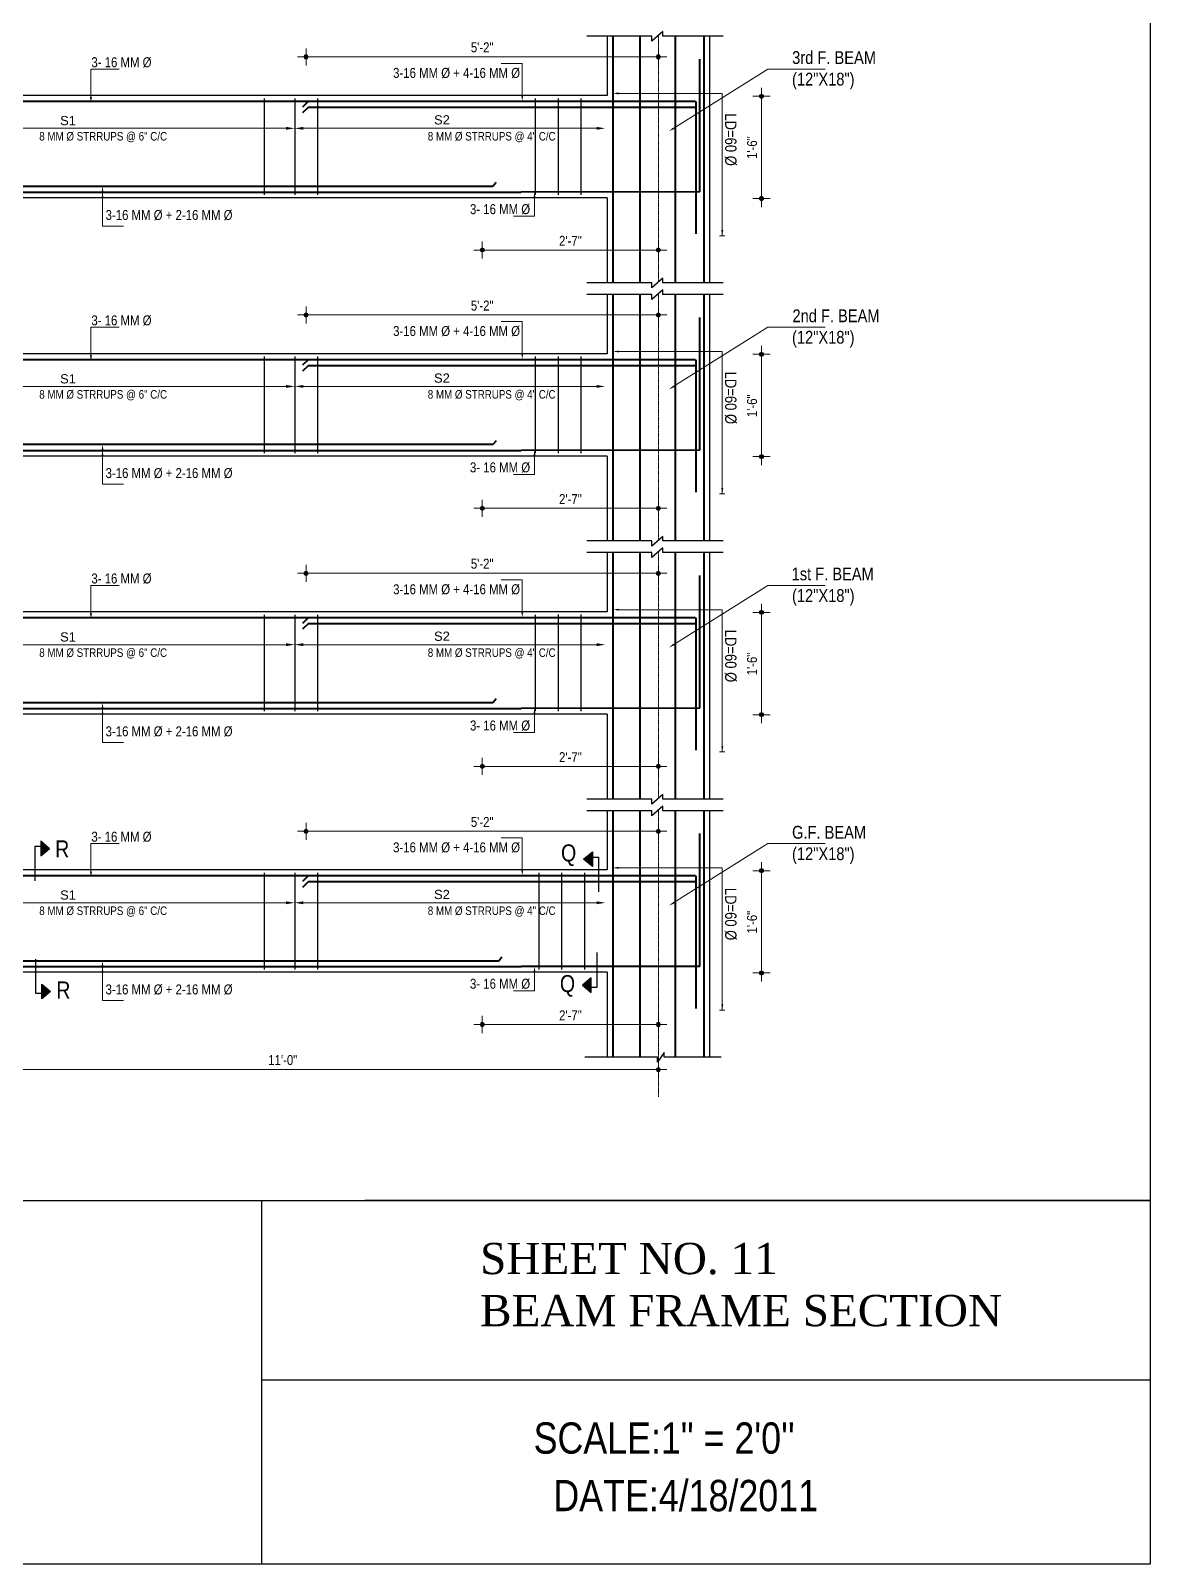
# Model space of a CAD drawing. Header units: inches. Extents: x 57837 to 133168, y 6972 to 27776.
# Drawn here: x 68610 to 69398, y 12808 to 13888 of the extents above; entities that cross this region are included whole.
import ezdxf

# ---------------------------------------------------------------- set-up
doc = ezdxf.new("R2010")
doc.units = ezdxf.units.IN
doc.header["$MEASUREMENT"] = 0
doc.linetypes.add('CENTER', pattern=[2, 1.25, -0.25, 0.25, -0.25])
doc.linetypes.add('CENTER2', pattern=[1.125, 0.75, -0.125, 0.125, -0.125])
for name, color, linetype, lineweight in [('CENTER', 9, 'CENTER', 5), ('DIM', 2, 'Continuous', 13), ('ROD', 1, 'Continuous', 40), ('STIRRUPS', 4, 'Continuous', 30)]:
    doc.layers.add(name, color=color, linetype=linetype, lineweight=lineweight)
for name, color, linetype in [('elevation', 3, 'Continuous'), ('text', 255, 'Continuous'), ('walls', 32, 'Continuous')]:
    doc.layers.add(name, color=color, linetype=linetype)
doc.styles.add('Arial', font='arial.ttf', dxfattribs={"height": 6.5})
doc.styles.get("Standard").update_dxf_attribs({"font": 'ARIALN.TTF', "height": 7})

msp = doc.modelspace()

# ---------------------------------------------------------------- hatches: boundary and pattern name
at = {"lineweight": 13}
h = msp.add_hatch(color=256, dxfattribs=at)
edge = h.paths.add_edge_path()
edge.add_arc((68804, 13869.4), 1.42, 180, 540)
h = msp.add_hatch(color=256, dxfattribs=at)
edge = h.paths.add_edge_path()
edge.add_arc((69052, 13869.4), 1.42, 0, 360)
h = msp.add_hatch(color=256, dxfattribs=at)
edge = h.paths.add_edge_path()
edge.add_arc((69124.6, 13841.7), 1.42, 90, 450)
h = msp.add_hatch(color=256, dxfattribs=at)
edge = h.paths.add_edge_path()
edge.add_arc((69124.6, 13769.7), 1.42, -90, 270)
h = msp.add_hatch(color=256, dxfattribs=at)
edge = h.paths.add_edge_path()
edge.add_arc((68928, 13733.4), 1.42, 180, 540)
h = msp.add_hatch(color=256, dxfattribs=at)
edge = h.paths.add_edge_path()
edge.add_arc((69052, 13733.4), 1.42, 0, 360)
h = msp.add_hatch(color=256, dxfattribs=at)
edge = h.paths.add_edge_path()
edge.add_arc((68804, 13687.7), 1.42, 180, 540)
h = msp.add_hatch(color=256, dxfattribs=at)
edge = h.paths.add_edge_path()
edge.add_arc((69052, 13687.7), 1.42, 0, 360)
h = msp.add_hatch(color=256, dxfattribs=at)
edge = h.paths.add_edge_path()
edge.add_arc((69124.6, 13660), 1.42, 90, 450)
h = msp.add_hatch(color=256, dxfattribs=at)
edge = h.paths.add_edge_path()
edge.add_arc((69124.6, 13588), 1.42, -90, 270)
h = msp.add_hatch(color=256, dxfattribs=at)
edge = h.paths.add_edge_path()
edge.add_arc((68928, 13551.6), 1.42, 180, 540)
h = msp.add_hatch(color=256, dxfattribs=at)
edge = h.paths.add_edge_path()
edge.add_arc((69052, 13551.6), 1.42, 0, 360)
h = msp.add_hatch(color=256, dxfattribs=at)
edge = h.paths.add_edge_path()
edge.add_arc((68804, 13505.9), 1.42, 180, 540)
h = msp.add_hatch(color=256, dxfattribs=at)
edge = h.paths.add_edge_path()
edge.add_arc((69052, 13505.9), 1.42, 0, 360)
h = msp.add_hatch(color=256, dxfattribs=at)
edge = h.paths.add_edge_path()
edge.add_arc((69124.6, 13478.3), 1.42, 90, 450)
h = msp.add_hatch(color=256, dxfattribs=at)
edge = h.paths.add_edge_path()
edge.add_arc((69124.6, 13406.3), 1.42, -90, 270)
h = msp.add_hatch(color=256, dxfattribs=at)
edge = h.paths.add_edge_path()
edge.add_arc((68928, 13369.9), 1.42, 180, 540)
h = msp.add_hatch(color=256, dxfattribs=at)
edge = h.paths.add_edge_path()
edge.add_arc((69052, 13369.9), 1.42, 0, 360)
h = msp.add_hatch(color=256, dxfattribs=at)
edge = h.paths.add_edge_path()
edge.add_arc((68804, 13324.2), 1.42, 180, 540)
h = msp.add_hatch(color=256, dxfattribs=at)
edge = h.paths.add_edge_path()
edge.add_arc((69052, 13324.2), 1.42, 0, 360)
h = msp.add_hatch(color=256, dxfattribs=at)
edge = h.paths.add_edge_path()
edge.add_arc((69124.6, 13296.5), 1.42, 90, 450)
h = msp.add_hatch(color=256, dxfattribs=at)
edge = h.paths.add_edge_path()
edge.add_arc((69124.6, 13224.5), 1.42, -90, 270)
h = msp.add_hatch(color=256, dxfattribs=at)
edge = h.paths.add_edge_path()
edge.add_arc((68928, 13188.2), 1.42, 180, 540)
h = msp.add_hatch(color=256, dxfattribs=at)
edge = h.paths.add_edge_path()
edge.add_arc((69052, 13188.2), 1.42, 0, 360)
h = msp.add_hatch(color=256, dxfattribs=at)
edge = h.paths.add_edge_path()
edge.add_arc((69052, 13156.5), 1.42, 0, 360)
at = {"layer": 'text'}
for points in [[(68623.5, 13312.2), (68617.2, 13317.4), (68617.2, 13307)], [(68999.3, 13304.6), (69005.6, 13309.8), (69005.6, 13299.4)], [(68624.2, 13211.4), (68618, 13206.2), (68618, 13216.6)], [(68998.5, 13215.9), (69004.8, 13210.7), (69004.8, 13221.1)]]:
    msp.add_hatch(color=256, dxfattribs=at).paths.add_polyline_path(points)

# ---------------------------------------------------------------- linework, layer by layer
at = {"color": 1}
for p, q in [((69398.3, 14826.9), (69398.3, 12808.2)), ((69398.3, 12808.2), (66073.9, 12808.2))]:
    msp.add_line(p, q, dxfattribs=at)
for p, q in [((69088, 13884.3), (69088, 13770.2)), ((69088, 13884.3), (69088, 13842.2)), ((69016, 13883.9), (69016, 13842.2)), ((69088, 13883.9), (69088, 13842.2)), ((68968.1, 13842.2), (68255.8, 13842.2)), ((69016, 13842.2), (68968.1, 13842.2)), ((69016, 13770.2), (68255.8, 13770.2)), ((69016, 13770.2), (69016, 13710.3)), ((69088, 13770.2), (69088, 13710.3)), ((69016, 13702.2), (69016, 13660.4)), ((69088, 13702.6), (69088, 13588.4)), ((69088, 13702.6), (69088, 13660.4)), ((69088, 13702.2), (69088, 13660.4)), ((68968.1, 13660.4), (68255.8, 13660.4)), ((69016, 13660.4), (68968.1, 13660.4)), ((69016, 13588.4), (68255.8, 13588.4)), ((69016, 13588.4), (69016, 13528.6)), ((69088, 13588.4), (69088, 13528.6)), ((69016, 13520.5), (69016, 13478.7)), ((69088, 13520.8), (69088, 13406.7)), ((69088, 13520.8), (69088, 13478.7)), ((69088, 13520.5), (69088, 13478.7)), ((68968.1, 13478.7), (68255.8, 13478.7)), ((69016, 13478.7), (68968.1, 13478.7)), ((69016, 13406.7), (68255.8, 13406.7)), ((69016, 13406.7), (69016, 13346.9)), ((69088, 13406.7), (69088, 13346.9)), ((69016, 13338.7), (69016, 13297)), ((69088, 13338.7), (69088, 13225)), ((69088, 13338.7), (69088, 13297)), ((69088, 13338.7), (69088, 13297)), ((68968.1, 13297), (68255.8, 13297)), ((69016, 13297), (68968.1, 13297)), ((69016, 13225), (68255.8, 13225)), ((69016, 13225), (69016, 13165.1)), ((69088, 13225), (69088, 13165.1)), ((66073.9, 13064.4), (69398.3, 13064.4)), ((68772.7, 13064.4), (68772.7, 12808.2)), ((69398.3, 13064.4), (68845.4, 13064.4)), ((69398.3, 12937.9), (68772.7, 12937.9))]:
    msp.add_line(p, q)
at = {"lineweight": 13}
for p, q in [((68804, 13863.4), (68804, 13875.4)), ((69052, 13875.4), (69052, 13863.4)), ((68810, 13869.4), (68798, 13869.4)), ((69046, 13869.4), (69058, 13869.4)), ((69118.6, 13841.7), (69130.6, 13841.7)), ((69124.6, 13835.7), (69124.6, 13847.7)), ((69130.6, 13769.7), (69118.6, 13769.7)), ((69124.6, 13775.7), (69124.6, 13763.7)), ((68934, 13733.4), (68922, 13733.4)), ((68928, 13727.4), (68928, 13739.4)), ((69046, 13733.4), (69058, 13733.4)), ((69052, 13739.4), (69052, 13727.4)), ((68804, 13681.7), (68804, 13693.7)), ((69052, 13693.7), (69052, 13681.7)), ((68810, 13687.7), (68798, 13687.7)), ((69046, 13687.7), (69058, 13687.7)), ((69118.6, 13660), (69130.6, 13660)), ((69124.6, 13654), (69124.6, 13666)), ((69124.6, 13594), (69124.6, 13582)), ((69130.6, 13588), (69118.6, 13588)), ((68934, 13551.6), (68922, 13551.6)), ((68928, 13545.6), (68928, 13557.6)), ((69046, 13551.6), (69058, 13551.6)), ((69052, 13557.6), (69052, 13545.6)), ((68804, 13499.9), (68804, 13511.9)), ((69052, 13511.9), (69052, 13499.9)), ((68810, 13505.9), (68798, 13505.9)), ((69046, 13505.9), (69058, 13505.9)), ((69118.6, 13478.3), (69130.6, 13478.3)), ((69124.6, 13472.3), (69124.6, 13484.3)), ((69124.6, 13412.3), (69124.6, 13400.3)), ((69130.6, 13406.3), (69118.6, 13406.3)), ((68934, 13369.9), (68922, 13369.9)), ((68928, 13363.9), (68928, 13375.9)), ((69046, 13369.9), (69058, 13369.9)), ((69052, 13375.9), (69052, 13363.9)), ((68810, 13324.2), (68798, 13324.2)), ((68804, 13318.2), (68804, 13330.2)), ((69046, 13324.2), (69058, 13324.2)), ((69052, 13330.2), (69052, 13318.2)), ((69124.6, 13290.5), (69124.6, 13302.5)), ((69118.6, 13296.5), (69130.6, 13296.5)), ((69124.6, 13230.5), (69124.6, 13218.5)), ((69130.6, 13224.5), (69118.6, 13224.5)), ((68928, 13182.2), (68928, 13194.2)), ((69052, 13194.2), (69052, 13182.2)), ((68934, 13188.2), (68922, 13188.2)), ((69046, 13188.2), (69058, 13188.2)), ((69052, 13162.5), (69052, 13150.5)), ((69046, 13156.5), (69058, 13156.5))]:
    msp.add_line(p, q, dxfattribs=at)
for centre in [(68804, 13869.4), (69052, 13869.4), (69124.6, 13841.7), (69124.6, 13769.7), (68928, 13733.4), (69052, 13733.4), (68804, 13687.7), (69052, 13687.7), (69124.6, 13660), (69124.6, 13588), (68928, 13551.6), (69052, 13551.6), (68804, 13505.9), (69052, 13505.9), (69124.6, 13478.3), (69124.6, 13406.3), (68928, 13369.9), (69052, 13369.9), (68804, 13324.2), (69052, 13324.2), (69124.6, 13296.5), (69124.6, 13224.5), (68928, 13188.2), (69052, 13188.2), (69052, 13156.5)]:
    msp.add_circle(centre, 1.42, dxfattribs=at)
at = {"layer": 'CENTER', "linetype": 'CENTER2', "lineweight": 5}
for p, q in [((69052, 13884.4), (69052, 13710.8)), ((69052, 13702.7), (69052, 13529.1)), ((69052, 13520.9), (69052, 13347.3)), ((69052, 13339.2), (69052, 13137.4))]:
    msp.add_line(p, q, dxfattribs=at)
at = {"layer": 'DIM'}
for p, q in [((68808, 13869.4), (69048, 13869.4)), ((69124.6, 13837.7), (69124.6, 13773.7)), ((69048, 13733.4), (68932, 13733.4)), ((68808, 13687.7), (69048, 13687.7)), ((69124.6, 13656), (69124.6, 13592)), ((69048, 13551.6), (68932, 13551.6)), ((68808, 13505.9), (69048, 13505.9)), ((69124.6, 13474.3), (69124.6, 13410.3)), ((69048, 13369.9), (68932, 13369.9)), ((68808, 13324.2), (69048, 13324.2)), ((69124.6, 13292.5), (69124.6, 13228.5)), ((69048, 13188.2), (68932, 13188.2)), ((69048, 13156.5), (68527.8, 13156.5))]:
    msp.add_line(p, q, dxfattribs=at)
at = {"layer": 'DIM', "ltscale": 3, "extrusion": (0, 0, -1)}
for p, q in [((68956.2, 13864.8), (68941.4, 13864.8)), ((68956.2, 13842.3), (68956.2, 13864.8)), ((69024, 13843.7), (69097, 13843.7)), ((69097, 13843.7), (69097, 13743.5)), ((68660.7, 13774.2), (68660.7, 13750.2)), ((68660.7, 13770.2), (68660.7, 13750.2)), ((68660.7, 13750.2), (68675.6, 13750.2)), ((68660.7, 13750.2), (68675.6, 13750.2)), ((68956.2, 13683.1), (68941.4, 13683.1)), ((68956.2, 13660.6), (68956.2, 13683.1)), ((69024, 13662), (69097, 13662)), ((69097, 13662), (69097, 13561.8)), ((68660.7, 13592.5), (68660.7, 13568.5)), ((68660.7, 13588.5), (68660.7, 13568.5)), ((68660.7, 13568.5), (68675.6, 13568.5)), ((68660.7, 13568.5), (68675.6, 13568.5)), ((68956.2, 13501.3), (68941.4, 13501.3)), ((68956.2, 13478.8), (68956.2, 13501.3)), ((69024, 13480.2), (69097, 13480.2)), ((69097, 13480.2), (69097, 13380.1)), ((68660.7, 13410.7), (68660.7, 13386.7)), ((68660.7, 13406.7), (68660.7, 13386.7)), ((68660.7, 13386.7), (68675.6, 13386.7)), ((68660.7, 13386.7), (68675.6, 13386.7)), ((68956.2, 13319.6), (68941.4, 13319.6)), ((68956.2, 13297.1), (68956.2, 13319.6)), ((69024, 13298.5), (69097, 13298.5)), ((69097, 13298.5), (69097, 13198.3)), ((68660.7, 13229), (68660.7, 13205)), ((68660.7, 13225), (68660.7, 13205)), ((68660.7, 13205), (68675.6, 13205)), ((68660.7, 13205), (68675.6, 13205))]:
    msp.add_line(p, q, dxfattribs=at)
at = {"layer": 'DIM', "lineweight": 13}
for p, q in [((68652.6, 13841.1), (68652.6, 13860.8)), ((68652.6, 13860.8), (68672.5, 13860.8)), ((69062.9, 13819.2), (69129, 13860.8)), ((69129, 13860.8), (69169.5, 13860.8)), ((68652.6, 13659.3), (68652.6, 13679)), ((68652.6, 13679), (68672.5, 13679)), ((69062.9, 13637.5), (69129, 13679)), ((69129, 13679), (69169.5, 13679)), ((68652.6, 13477.6), (68652.6, 13497.3)), ((68652.6, 13497.3), (68672.5, 13497.3)), ((69062.9, 13455.7), (69129, 13497.3)), ((69129, 13497.3), (69169.5, 13497.3)), ((68652.6, 13295.9), (68652.6, 13315.6)), ((68652.6, 13315.6), (68672.5, 13315.6)), ((69062.9, 13274), (69129, 13315.6)), ((69129, 13315.6), (69169.5, 13315.6))]:
    msp.add_line(p, q, dxfattribs=at)
at = {"layer": 'DIM', "lineweight": 9}
for p, q in [((68790, 13819.1), (68481.8, 13819.1)), ((69008.6, 13819.1), (68802, 13819.1)), ((68790, 13637.4), (68481.8, 13637.4)), ((69008.6, 13637.4), (68802, 13637.4)), ((68790, 13455.6), (68481.8, 13455.6)), ((69008.6, 13455.6), (68802, 13455.6)), ((68790, 13273.9), (68481.8, 13273.9)), ((69008.6, 13273.9), (68802, 13273.9))]:
    msp.add_line(p, q, dxfattribs=at)
at = {"layer": 'DIM', "ltscale": 3}
for p, q in [((68964.8, 13770.2), (68964.8, 13757.2)), ((68964.8, 13757.2), (68950, 13757.2)), ((69097, 13747.5), (69097, 13764.8)), ((69098.9, 13743.5), (69095, 13743.5)), ((68964.8, 13588.5), (68964.8, 13575.5)), ((69097, 13565.8), (69097, 13583)), ((68964.8, 13575.5), (68950, 13575.5)), ((69098.9, 13561.8), (69095, 13561.8)), ((68964.8, 13406.7), (68964.8, 13393.7)), ((69097, 13384.1), (69097, 13401.3)), ((68964.8, 13393.7), (68950, 13393.7)), ((69098.9, 13380.1), (69095, 13380.1)), ((68964.8, 13225), (68964.8, 13212)), ((69097, 13202.3), (69097, 13219.6)), ((68964.8, 13212), (68950, 13212)), ((69098.9, 13198.3), (69095, 13198.3))]:
    msp.add_line(p, q, dxfattribs=at)
at = {"layer": 'DIM', "lineweight": 13}
for points in [[(68653.3, 13841.1), (68652.6, 13837.1), (68651.9, 13841.1)], [(69063.2, 13818.6), (69059.5, 13817.1), (69062.5, 13819.7)], [(68653.3, 13659.3), (68652.6, 13655.3), (68651.9, 13659.3)], [(69063.2, 13636.9), (69059.5, 13635.3), (69062.5, 13638)], [(68653.3, 13477.6), (68652.6, 13473.6), (68651.9, 13477.6)], [(69063.2, 13455.2), (69059.5, 13453.6), (69062.5, 13456.3)], [(68653.3, 13295.9), (68652.6, 13291.9), (68651.9, 13295.9)], [(69063.2, 13273.4), (69059.5, 13271.9), (69062.5, 13274.5)]]:
    msp.add_solid(points, dxfattribs=at)
at = {"layer": 'DIM', "ltscale": 3, "extrusion": (0, 0, -1)}
for points in [[(-68955.5, 13842.3), (-68956.2, 13838.3), (-68956.9, 13842.3)], [(-69024, 13844.4), (-69020, 13843.7), (-69024, 13843)], [(-68661.4, 13774.2), (-68660.7, 13778.2), (-68660.1, 13774.2)], [(-68661.4, 13770.2), (-68660.7, 13774.2), (-68660.1, 13770.2)], [(-68955.5, 13660.6), (-68956.2, 13656.6), (-68956.9, 13660.6)], [(-69024, 13662.6), (-69020, 13662), (-69024, 13661.3)], [(-68661.4, 13592.5), (-68660.7, 13596.5), (-68660.1, 13592.5)], [(-68661.4, 13588.5), (-68660.7, 13592.5), (-68660.1, 13588.5)], [(-68955.5, 13478.8), (-68956.2, 13474.8), (-68956.9, 13478.8)], [(-69024, 13480.9), (-69020, 13480.2), (-69024, 13479.6)], [(-68661.4, 13410.7), (-68660.7, 13414.7), (-68660.1, 13410.7)], [(-68661.4, 13406.7), (-68660.7, 13410.7), (-68660.1, 13406.7)], [(-68955.5, 13297.1), (-68956.2, 13293.1), (-68956.9, 13297.1)], [(-69024, 13299.2), (-69020, 13298.5), (-69024, 13297.8)], [(-68661.4, 13229), (-68660.7, 13233), (-68660.1, 13229)], [(-68661.4, 13225), (-68660.7, 13229), (-68660.1, 13225)]]:
    msp.add_solid(points, dxfattribs=at)
at = {"layer": 'DIM'}
for points in [[(68790, 13820.1), (68790, 13818.1), (68796, 13819.1)], [(68802, 13820.1), (68802, 13818.1), (68796, 13819.1)], [(69008.6, 13820.1), (69008.6, 13818.1), (69014.6, 13819.1)], [(68790, 13638.4), (68790, 13636.4), (68796, 13637.4)], [(68802, 13638.4), (68802, 13636.4), (68796, 13637.4)], [(69008.6, 13638.4), (69008.6, 13636.4), (69014.6, 13637.4)], [(68790, 13456.6), (68790, 13454.6), (68796, 13455.6)], [(68802, 13456.6), (68802, 13454.6), (68796, 13455.6)], [(69008.6, 13456.6), (69008.6, 13454.6), (69014.6, 13455.6)], [(68790, 13274.9), (68790, 13272.9), (68796, 13273.9)], [(68802, 13274.9), (68802, 13272.9), (68796, 13273.9)], [(69008.6, 13274.9), (69008.6, 13272.9), (69014.6, 13273.9)]]:
    msp.add_solid(points, dxfattribs=at)
at = {"layer": 'DIM', "ltscale": 3}
for points in [[(68964.1, 13770.2), (68964.8, 13774.2), (68965.5, 13770.2)], [(69097.7, 13747.5), (69097, 13743.5), (69096.3, 13747.5)], [(68964.1, 13588.5), (68964.8, 13592.5), (68965.5, 13588.5)], [(69097.7, 13565.8), (69097, 13561.8), (69096.3, 13565.8)], [(68964.1, 13406.7), (68964.8, 13410.7), (68965.5, 13406.7)], [(69097.7, 13384.1), (69097, 13380.1), (69096.3, 13384.1)], [(68964.1, 13225), (68964.8, 13229), (68965.5, 13225)], [(69097.7, 13202.3), (69097, 13198.3), (69096.3, 13202.3)]]:
    msp.add_solid(points, dxfattribs=at)
at = {"layer": 'elevation'}
for p, q in [((69088, 13884.3), (69088, 13842.5)), ((69088, 13883.9), (69088, 13842.2)), ((69088, 13702.6), (69088, 13660.8)), ((69088, 13702.2), (69088, 13660.4)), ((69088, 13520.8), (69088, 13479.1)), ((69088, 13520.5), (69088, 13478.7)), ((69088, 13338.7), (69088, 13297.3)), ((69088, 13338.7), (69088, 13297))]:
    msp.add_line(p, q, dxfattribs=at)
at = {"layer": 'ROD'}
for p, q in [((69020, 13883.9), (69020, 13710.3)), ((69038.9, 13883.9), (69038.9, 13710.3)), ((69063.9, 13883.9), (69063.9, 13710.3)), ((69084, 13883.9), (69084, 13710.3)), ((69081.3, 13774.3), (69081.3, 13867.8)), ((69078.2, 13838), (68219.8, 13838)), ((68805.5, 13838), (68801.4, 13834.1)), ((68805.5, 13833.8), (68801.4, 13829.9)), ((69078.2, 13838), (68805.5, 13838)), ((69078.2, 13833.8), (68805.5, 13833.8)), ((69078.3, 13838), (69078.3, 13744.8)), ((68935.6, 13778.2), (68339.3, 13778.2)), ((68937.9, 13780.9), (68935.6, 13778.2)), ((68219.8, 13774.2), (68955.4, 13774.2)), ((69081.3, 13774.3), (68955.4, 13774.2)), ((69020, 13702.2), (69020, 13528.6)), ((69038.9, 13702.2), (69038.9, 13528.6)), ((69063.9, 13702.2), (69063.9, 13528.6)), ((69084, 13702.2), (69084, 13528.6)), ((69081.3, 13592.6), (69081.3, 13686)), ((69078.2, 13656.2), (68219.8, 13656.2)), ((68805.5, 13656.2), (68801.4, 13652.3)), ((68805.5, 13652), (68801.4, 13648.1)), ((69078.2, 13656.2), (68805.5, 13656.2)), ((69078.2, 13652), (68805.5, 13652)), ((69078.3, 13656.2), (69078.3, 13563)), ((68935.6, 13596.4), (68339.3, 13596.4)), ((68937.9, 13599.1), (68935.6, 13596.4)), ((68219.8, 13592.4), (68955.4, 13592.4)), ((69081.3, 13592.6), (68955.4, 13592.4)), ((69020, 13520.5), (69020, 13346.9)), ((69038.9, 13520.4), (69038.9, 13346.8)), ((69063.9, 13520.4), (69063.9, 13346.8)), ((69084, 13520.5), (69084, 13346.9)), ((69081.3, 13410.8), (69081.3, 13504.3)), ((69078.2, 13474.5), (68219.8, 13474.5)), ((68805.5, 13474.5), (68801.4, 13470.6)), ((69078.2, 13474.5), (68805.5, 13474.5)), ((69078.3, 13474.5), (69078.3, 13381.3)), ((68805.5, 13470.3), (68801.4, 13466.4)), ((69078.2, 13470.3), (68805.5, 13470.3)), ((68219.8, 13410.7), (68955.4, 13410.7)), ((68935.6, 13414.7), (68339.3, 13414.7)), ((68937.9, 13417.4), (68935.6, 13414.7)), ((69081.3, 13410.8), (68955.4, 13410.7)), ((69020, 13338.7), (69020, 13165.1)), ((69038.9, 13338.7), (69038.9, 13165.1)), ((69063.9, 13338.7), (69063.9, 13165.1)), ((69084, 13338.7), (69084, 13165.1)), ((69081.3, 13229.1), (69081.3, 13322.6)), ((69078.2, 13292.8), (68219.8, 13292.8)), ((68805.5, 13292.8), (68801.4, 13288.9)), ((69078.2, 13292.8), (68805.5, 13292.8)), ((69078.3, 13292.8), (69078.3, 13199.5)), ((68805.5, 13288.6), (68801.4, 13284.7)), ((69078.2, 13288.6), (68805.5, 13288.6)), ((68219.8, 13229), (68955.4, 13229)), ((68939.6, 13232.9), (68332.8, 13232.9)), ((68941.9, 13235.7), (68939.6, 13232.9)), ((69081.3, 13229.1), (68955.4, 13229))]:
    msp.add_line(p, q, dxfattribs=at)
at = {"layer": 'STIRRUPS'}
for p, q in [((68774.5, 13840.2), (68774.5, 13772.2)), ((68774.5, 13840.2), (68774.5, 13772.2)), ((68796, 13840.2), (68796, 13772.2)), ((68796, 13840.2), (68796, 13772.2)), ((68812, 13840.2), (68812, 13772.2)), ((68965.4, 13840.2), (68965.4, 13772.2)), ((68981.4, 13840.2), (68981.4, 13772.2)), ((68997.4, 13840.2), (68997.4, 13772.2)), ((68774.5, 13658.5), (68774.5, 13590.5)), ((68774.5, 13658.5), (68774.5, 13590.5)), ((68796, 13658.5), (68796, 13590.5)), ((68796, 13658.5), (68796, 13590.5)), ((68812, 13658.5), (68812, 13590.5)), ((68965.4, 13658.5), (68965.4, 13590.5)), ((68981.4, 13658.5), (68981.4, 13590.5)), ((68997.4, 13658.5), (68997.4, 13590.5)), ((68774.5, 13476.7), (68774.5, 13408.7)), ((68774.5, 13476.7), (68774.5, 13408.7)), ((68796, 13476.7), (68796, 13408.7)), ((68796, 13476.7), (68796, 13408.7)), ((68812, 13476.7), (68812, 13408.7)), ((68965.4, 13476.7), (68965.4, 13408.7)), ((68981.4, 13476.8), (68981.4, 13408.8)), ((68997.4, 13476.8), (68997.4, 13408.8)), ((68774.5, 13295), (68774.5, 13227)), ((68774.5, 13295), (68774.5, 13227)), ((68796, 13295), (68796, 13227)), ((68796, 13295), (68796, 13227)), ((68812, 13295), (68812, 13227)), ((68967.9, 13295), (68967.9, 13227)), ((68983.9, 13295), (68983.9, 13227)), ((68999.9, 13295), (68999.9, 13227))]:
    msp.add_line(p, q, dxfattribs=at)
at = {"layer": 'text'}
for p, q in [((68615, 13313.6), (68613, 13313.6)), ((68613, 13313.6), (68613, 13289.3)), ((68617.2, 13313.6), (68615, 13313.6)), ((68623.5, 13312.2), (68617.2, 13317.4)), ((68617.2, 13317.4), (68617.2, 13307)), ((68617.2, 13307), (68623.5, 13312.2)), ((68999.3, 13304.6), (69005.6, 13309.8)), ((69005.6, 13299.4), (68999.3, 13304.6)), ((69005.6, 13309.8), (69005.6, 13299.4)), ((69005.6, 13305.9), (69007.8, 13305.9)), ((69007.8, 13305.9), (69009.8, 13305.9)), ((69009.8, 13305.9), (69009.8, 13281.7)), ((69009, 13214.5), (69009, 13238.8)), ((68613.7, 13210.1), (68613.7, 13234.3)), ((68618, 13206.2), (68618, 13216.6)), ((68618, 13216.6), (68624.2, 13211.4)), ((69004.8, 13221.1), (68998.5, 13215.9)), ((68998.5, 13215.9), (69004.8, 13210.7)), ((69004.8, 13210.7), (69004.8, 13221.1)), ((68615.7, 13210.1), (68613.7, 13210.1)), ((68618, 13210.1), (68615.7, 13210.1)), ((68624.2, 13211.4), (68618, 13206.2)), ((69004.8, 13214.5), (69007, 13214.5)), ((69007, 13214.5), (69009, 13214.5))]:
    msp.add_line(p, q, dxfattribs=at)
at = {"layer": 'walls', "color": 6}
for p, q in [((69055.1, 13887.2), (69047.4, 13880.4)), ((69055.1, 13883.9), (69055.1, 13887.2)), ((69047.4, 13883.9), (69001.6, 13883.9)), ((69047.4, 13880.4), (69047.4, 13883.9)), ((69097.7, 13883.9), (69055.1, 13883.9)), ((69055.1, 13713.6), (69047.4, 13706.8)), ((69055.1, 13710.3), (69055.1, 13713.6)), ((69047.4, 13710.3), (69001.6, 13710.3)), ((69047.4, 13702.2), (69001.6, 13702.2)), ((69047.4, 13706.8), (69047.4, 13710.3)), ((69055.1, 13705.4), (69047.4, 13698.6)), ((69047.4, 13698.6), (69047.4, 13702.2)), ((69097.7, 13710.3), (69055.1, 13710.3)), ((69055.1, 13702.2), (69055.1, 13705.4)), ((69097.7, 13702.2), (69055.1, 13702.2)), ((69047.4, 13528.6), (69001.6, 13528.6)), ((69055.1, 13531.8), (69047.4, 13525)), ((69047.4, 13525), (69047.4, 13528.6)), ((69055.1, 13528.6), (69055.1, 13531.8)), ((69097.7, 13528.6), (69055.1, 13528.6)), ((69047.4, 13520.5), (69001.6, 13520.5)), ((69055.1, 13523.7), (69047.4, 13516.9)), ((69047.4, 13516.9), (69047.4, 13520.5)), ((69055.1, 13520.5), (69055.1, 13523.7)), ((69097.7, 13520.5), (69055.1, 13520.5)), ((69047.4, 13346.9), (69001.6, 13346.9)), ((69055.1, 13350.1), (69047.4, 13343.3)), ((69047.4, 13343.3), (69047.4, 13346.9)), ((69055.1, 13346.9), (69055.1, 13350.1)), ((69097.7, 13346.9), (69055.1, 13346.9)), ((69047.4, 13338.7), (69001.6, 13338.7)), ((69055.1, 13342), (69047.4, 13335.2)), ((69047.4, 13335.2), (69047.4, 13338.7)), ((69055.1, 13338.7), (69055.1, 13342)), ((69097.7, 13338.7), (69055.1, 13338.7)), ((69051.4, 13165.1), (69000.2, 13165.1)), ((69056.2, 13168.4), (69051.3, 13161.6)), ((69051.3, 13161.6), (69051.4, 13165.1)), ((69056.2, 13165.1), (69056.2, 13168.4)), ((69096.3, 13165.1), (69056.2, 13165.1))]:
    msp.add_line(p, q, dxfattribs=at)

# ---------------------------------------------------------------- texts
at = {"char_height": 22, "attachment_point": 1}
for s, insert, width in [('{\\fTimes New Roman|b0|i0|c0|p18;SHEET NO. 11\\PBEAM FRAME SECTION}', (68926.5, 13034.5), 471.768), ('SCALE:1" = 2\'0\'\'', (68964.2, 12908.1), 189.858), ('DATE:4/18/2011', (68978.1, 12867.6), 189.858)]:
    msp.add_mtext(s, dxfattribs=dict(at, insert=insert, width=width))
at = {"layer": 'DIM'}
for s, p in [('5\'-2"', (68920, 13872.6)), ('2\'-7"', (68982.1, 13736.4)), ('5\'-2"', (68920, 13690.8)), ('2\'-7"', (68982.1, 13554.6)), ('5\'-2"', (68920, 13509.1)), ('2\'-7"', (68982.1, 13372.9)), ('5\'-2"', (68920, 13327.3)), ('2\'-7"', (68982.1, 13191.2)), ('11\'-0"', (68777.4, 13159.7))]:
    msp.add_text(s, height=7, dxfattribs=at).set_placement(p)
at = {"layer": 'DIM', "style": 'Arial'}
for s, p in [('S1', (68630.9, 13821.3)), ('S2', (68894.1, 13821.8)), ('S1', (68630.9, 13639.5)), ('S2', (68894.1, 13640)), ('S1', (68630.9, 13457.8)), ('S2', (68894.1, 13458.3)), ('S1', (68630.9, 13276.1)), ('S2', (68894.1, 13276.5))]:
    msp.add_text(s, height=6.5, dxfattribs=at).set_placement(p)
at = {"layer": 'DIM'}
for p in [(69121.4, 13797.5), (69121.4, 13615.8), (69121.4, 13434), (69121.4, 13252.3)]:
    msp.add_text('1\'-6"', height=7, rotation=90, dxfattribs=at).set_placement(p)
at = {"layer": 'text'}
for s, height, p in [('3rd F. BEAM', 9, (69146.2, 13864.4)), ('3- 16 MM Ø', 7, (68652.9, 13862.1)), ('3-16 MM Ø + 4-16 MM Ø', 7, (68865.3, 13854.6)), ('(12"X18")', 9, (69146.1, 13849.2)), ('8 MM Ø STRRUPS @ 6" C/C', 6, (68616.2, 13810.5)), ('8 MM Ø STRRUPS @ 4" C/C', 6, (68889.7, 13810.5)), ('3- 16 MM Ø', 7, (68919.4, 13758.7)), ('3-16 MM Ø + 2-16 MM Ø', 7, (68662.9, 13754.6)), ('2nd F. BEAM', 9, (69146.4, 13682.6)), ('3- 16 MM Ø', 7, (68652.9, 13680.4)), ('3-16 MM Ø + 4-16 MM Ø', 7, (68865.3, 13672.9)), ('(12"X18")', 9, (69146.1, 13667.5)), ('8 MM Ø STRRUPS @ 6" C/C', 6, (68616.2, 13628.8)), ('8 MM Ø STRRUPS @ 4" C/C', 6, (68889.7, 13628.8)), ('3- 16 MM Ø', 7, (68919.4, 13576.9)), ('3-16 MM Ø + 2-16 MM Ø', 7, (68662.9, 13572.9)), ('1st F. BEAM', 9, (69145.8, 13500.9)), ('3- 16 MM Ø', 7, (68652.9, 13498.7)), ('3-16 MM Ø + 4-16 MM Ø', 7, (68865.3, 13491.1)), ('(12"X18")', 9, (69146.1, 13485.7)), ('8 MM Ø STRRUPS @ 6" C/C', 6, (68616.2, 13447)), ('8 MM Ø STRRUPS @ 4" C/C', 6, (68889.7, 13447)), ('3-16 MM Ø + 2-16 MM Ø', 7, (68662.9, 13391.1)), ('3- 16 MM Ø', 7, (68919.4, 13395.2)), ('3- 16 MM Ø', 7, (68652.9, 13316.9)), ('G.F. BEAM', 9, (69146.1, 13319)), ('R', 12, (68627.4, 13305.8)), ('3-16 MM Ø + 4-16 MM Ø', 7, (68865.3, 13309.4)), ('Q', 12, (68983.5, 13303)), ('(12"X18")', 9, (69146.1, 13303.9)), ('8 MM Ø STRRUPS @ 6" C/C', 6, (68616.2, 13265.3)), ('8 MM Ø STRRUPS @ 4" C/C', 6, (68889.7, 13265.3)), ('R', 12, (68628.2, 13206.5)), ('3-16 MM Ø + 2-16 MM Ø', 7, (68662.9, 13209.4)), ('3- 16 MM Ø', 7, (68919.4, 13213.4)), ('Q', 12, (68982.7, 13211))]:
    msp.add_text(s, height=height, dxfattribs=at).set_placement(p)
for p in [(69099, 13829.6), (69099, 13647.8), (69099, 13466.1), (69099, 13284.4)]:
    msp.add_text('LD=60 Ø', height=8, rotation=270, dxfattribs=at).set_placement(p)

doc.saveas('drawing.dxf')
